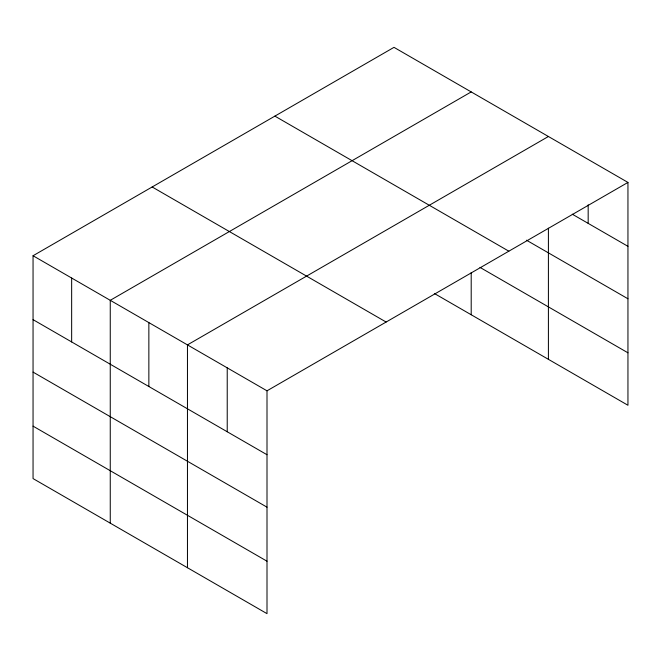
<?xml version="1.0" encoding="UTF-8"?>
<svg xmlns="http://www.w3.org/2000/svg" width="661" height="661" viewBox="0 0 661 661"><rect width="100%" height="100%" fill="white"/><g stroke="black" fill="none" stroke-linecap="round" stroke-linejoin="round"><path stroke-width="0.99" d="M548.407 228.177L548.407 359.336M33.05 255.741L267.003 390.816L267.003 613.648L33.05 478.581L33.05 255.741L393.997 47.352L627.95 182.419L627.95 405.259L434.36 293.484M471.202 91.92L110.255 300.317L110.255 523.157M548.407 136.496L187.46 344.885L187.46 567.725M267.003 390.816L627.95 182.419M572.269 214.189L627.95 246.33M526.47 240.191L627.95 298.78M274.885 116.121L508.838 251.188M479.977 267.383L627.95 352.809M152.162 186.972L386.115 322.039M33.05 319.651L267.003 454.727M33.05 372.102L267.003 507.169M33.05 426.138L267.003 561.206M588.174 204.819L588.174 223.368M471.202 272.596L471.202 314.76M227.227 367.855L227.227 431.765M148.857 322.601L148.857 386.511M71.652 278.033L71.652 341.944"/></g></svg>
